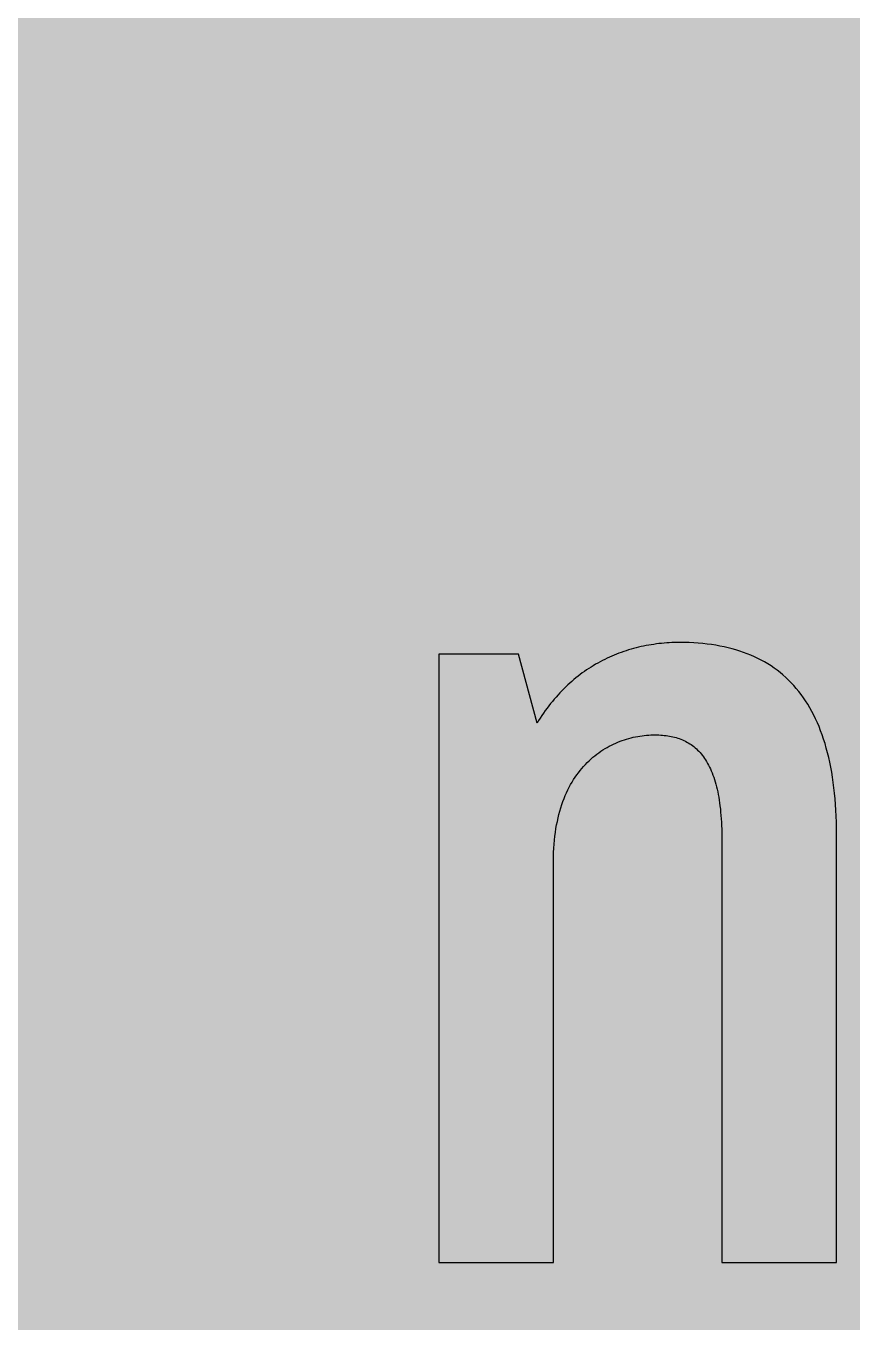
# Model space of a CAD drawing. Header units: millimetres. Extents: x 0 to 212, y 0 to 159.
# Drawn here: x 100.57 to 127.98, y 66.16 to 109.16 of the extents above; entities that cross this region are included whole.
import ezdxf

# ---------------------------------------------------------------- set-up
doc = ezdxf.new("R2010")
doc.units = ezdxf.units.MM

msp = doc.modelspace()

# ---------------------------------------------------------------- hatches: boundary and pattern name
for color, points in [(254, [(14.1633, 0.0536), (13.9878, 0.0533), (13.8125, 0.0559), (13.6373, 0.061), (13.462, 0.0686), (13.2893, 0.0787), (13.114, 0.0914), (12.9413, 0.1041), (12.7686, 0.1219), (12.5959, 0.1397), (12.4231, 0.16), (12.2504, 0.1829), (12.0777, 0.2057), (11.9075, 0.2337), (11.7373, 0.2616), (11.5672, 0.2921), (11.397, 0.3251), (11.2268, 0.3607), (11.0592, 0.3988), (10.8915, 0.4369), (10.7239, 0.4775), (10.5562, 0.5207), (10.3886, 0.5664), (10.2235, 0.6121), (10.0584, 0.6629), (9.8933, 0.7137), (9.7307, 0.7671), (9.5682, 0.8204), (9.4056, 0.8788), (9.2431, 0.9373), (9.083, 0.9982), (8.923, 1.0617), (8.763, 1.1252), (8.6055, 1.1938), (8.4455, 1.2624), (8.2906, 1.331), (8.1331, 1.4046), (7.9781, 1.4783), (7.8232, 1.5545), (7.6708, 1.6332), (7.5184, 1.7145), (7.366, 1.7958), (7.2161, 1.8796), (7.0663, 1.966), (6.919, 2.0523), (6.7716, 2.1438), (6.6243, 2.2352), (6.4795, 2.3266), (6.3348, 2.4232), (6.19, 2.5197), (6.0477, 2.6187), (5.908, 2.7178), (5.7683, 2.8194), (5.6286, 2.9235), (5.4915, 3.0302), (5.3543, 3.1369), (5.2197, 3.2461), (5.0851, 3.3579), (4.953, 3.4722), (4.8209, 3.5865), (4.6914, 3.7033), (4.5644, 3.8202), (4.4348, 3.9395), (4.3104, 4.0615), (4.1859, 4.1859), (4.0615, 4.3104), (3.9395, 4.4348), (3.8202, 4.5618), (3.7033, 4.6914), (3.5865, 4.8209), (3.4722, 4.953), (3.3579, 5.0851), (3.2487, 5.2197), (3.1369, 5.3543), (3.0302, 5.4915), (2.9235, 5.6286), (2.8194, 5.7683), (2.7178, 5.908), (2.6187, 6.0477), (2.5197, 6.19), (2.4232, 6.3348), (2.3266, 6.477), (2.2352, 6.6243), (2.1438, 6.7691), (2.0523, 6.919), (1.966, 7.0663), (1.8796, 7.2161), (1.7958, 7.366), (1.7145, 7.5184), (1.6332, 7.6708), (1.5545, 7.8232), (1.4783, 7.9781), (1.4046, 8.1331), (1.331, 8.2906), (1.2598, 8.4455), (1.1913, 8.603), (1.1252, 8.763), (1.0592, 8.923), (0.9982, 9.083), (0.9373, 9.2431), (0.8763, 9.4056), (0.8204, 9.5682), (0.7645, 9.7307), (0.7112, 9.8933), (0.6604, 10.0584), (0.6121, 10.2235), (0.5639, 10.3911), (0.5207, 10.5562), (0.4775, 10.7239), (0.4343, 10.8915), (0.3962, 11.0592), (0.3607, 11.2268), (0.3251, 11.397), (0.2921, 11.5672), (0.2616, 11.7373), (0.2311, 11.9075), (0.2057, 12.0802), (0.1803, 12.2504), (0.1575, 12.4231), (0.1372, 12.5959), (0.1194, 12.7686), (0.1041, 12.9413), (0.0889, 13.1166), (0.0787, 13.2893), (0.0686, 13.4645), (0.061, 13.6373), (0.0559, 13.8125), (0.0508, 13.9878), (0.0508, 14.163), (0.0522, 144.6925), (0.0508, 144.8664), (0.0559, 145.0416), (0.061, 145.2169), (0.0686, 145.3896), (0.0787, 145.5649), (0.0889, 145.7376), (0.1041, 145.9128), (0.1194, 146.0856), (0.1372, 146.2583), (0.1575, 146.431), (0.1803, 146.6037), (0.2057, 146.7739), (0.2311, 146.9466), (0.2616, 147.1168), (0.2921, 147.287), (0.3251, 147.4572), (0.3607, 147.6248), (0.3962, 147.795), (0.4343, 147.9626), (0.4775, 148.1303), (0.5207, 148.2979), (0.5639, 148.463), (0.6121, 148.6281), (0.6604, 148.7932), (0.7112, 148.9583), (0.7645, 149.1234), (0.8204, 149.286), (0.8763, 149.4485), (0.9373, 149.6111), (0.9982, 149.7711), (1.0592, 149.9311), (1.1252, 150.0911), (1.1913, 150.2486), (1.2598, 150.4061), (1.331, 150.5636), (1.4046, 150.7185), (1.4783, 150.876), (1.5545, 151.0284), (1.6332, 151.1833), (1.7145, 151.3357), (1.7958, 151.4856), (1.8796, 151.638), (1.966, 151.7879), (2.0523, 151.9352), (2.1438, 152.0825), (2.2352, 152.2298), (2.3266, 152.3746), (2.4232, 152.5194), (2.5197, 152.6616), (2.6187, 152.8039), (2.7178, 152.9461), (2.8194, 153.0858), (2.9235, 153.2255), (3.0302, 153.3627), (3.1369, 153.4973), (3.2487, 153.6344), (3.3579, 153.7665), (3.4722, 153.8986), (3.5865, 154.0307), (3.7033, 154.1602), (3.8202, 154.2898), (3.9395, 154.4168), (4.0615, 154.5438), (4.1859, 154.6682), (4.3104, 154.7901), (4.4348, 154.9121), (4.5644, 155.034), (4.6914, 155.1508), (4.8209, 155.2677), (4.953, 155.382), (5.0851, 155.4937), (5.2197, 155.6055), (5.3543, 155.7147), (5.4915, 155.8239), (5.6286, 155.9281), (5.7683, 156.0322), (5.908, 156.1338), (6.0477, 156.2354), (6.19, 156.3345), (6.3348, 156.431), (6.4795, 156.525), (6.6243, 156.6189), (6.7716, 156.7104), (6.919, 156.7993), (7.0663, 156.8882), (7.2161, 156.9745), (7.366, 157.0584), (7.5184, 157.1396), (7.6708, 157.2209), (7.8232, 157.2971), (7.9781, 157.3733), (8.1331, 157.4495), (8.2906, 157.5206), (8.4455, 157.5918), (8.6055, 157.6603), (8.763, 157.7289), (8.923, 157.7924), (9.083, 157.8559), (9.2431, 157.9169), (9.4056, 157.9753), (9.5682, 158.0337), (9.7307, 158.0871), (9.8933, 158.1404), (10.0584, 158.1912), (10.2235, 158.242), (10.3886, 158.2877), (10.5562, 158.3334), (10.7239, 158.3766), (10.8915, 158.4173), (11.0592, 158.4579), (11.2268, 158.4935), (11.397, 158.529), (11.5672, 158.562), (11.7373, 158.5925), (11.9075, 158.6205), (12.0777, 158.6484), (12.2504, 158.6713), (12.4231, 158.6941), (12.5959, 158.7144), (12.7686, 158.7322), (12.9413, 158.75), (13.114, 158.7627), (13.2893, 158.7754), (13.462, 158.7856), (13.6373, 158.7932), (13.8125, 158.7983), (13.9878, 158.8008), (14.163, 158.8033), (197.6078, 158.8036), (197.7822, 158.8008), (197.9574, 158.7983), (198.1327, 158.7932), (198.3054, 158.7856), (198.4807, 158.7754), (198.6534, 158.7627), (198.8287, 158.75), (199.0014, 158.7322), (199.1741, 158.7144), (199.3468, 158.6941), (199.5195, 158.6713), (199.6897, 158.6484), (199.8624, 158.6205), (200.0326, 158.5925), (200.2028, 158.562), (200.373, 158.529), (200.5432, 158.4935), (200.7108, 158.4579), (200.8784, 158.4173), (201.0461, 158.3766), (201.2137, 158.3334), (201.3788, 158.2877), (201.5465, 158.242), (201.7116, 158.1912), (201.8767, 158.1404), (202.0392, 158.0871), (202.2018, 158.0337), (202.3643, 157.9753), (202.5269, 157.9169), (202.6869, 157.8559), (202.8469, 157.7924), (203.007, 157.7289), (203.167, 157.6603), (203.3245, 157.5918), (203.4794, 157.5206), (203.6369, 157.4495), (203.7918, 157.3733), (203.9468, 157.2971), (204.0992, 157.2209), (204.2516, 157.1396), (204.404, 157.0584), (204.5538, 156.9745), (204.7037, 156.8882), (204.8535, 156.7993), (205.0009, 156.7104), (205.1456, 156.6189), (205.293, 156.525), (205.4352, 156.431), (205.58, 156.3345), (205.7222, 156.2354), (205.8619, 156.1338), (206.0016, 156.0322), (206.1413, 155.9281), (206.2785, 155.8239), (206.4156, 155.7147), (206.5503, 155.6055), (206.6849, 155.4937), (206.817, 155.382), (206.949, 155.2677), (207.0786, 155.1508), (207.2081, 155.034), (207.3351, 154.9121), (207.4596, 154.7901), (207.584, 154.6682), (207.7085, 154.5438), (207.8304, 154.4168), (207.9498, 154.2898), (208.0666, 154.1602), (208.1835, 154.0307), (208.2978, 153.8986), (208.4121, 153.7665), (208.5238, 153.6344), (208.6331, 153.4973), (208.7397, 153.3627), (208.8464, 153.2255), (208.9506, 153.0858), (209.0522, 152.9461), (209.1512, 152.8039), (209.2503, 152.6616), (209.3468, 152.5194), (209.4433, 152.3746), (209.5348, 152.2298), (209.6262, 152.0825), (209.7176, 151.9352), (209.804, 151.7879), (209.8904, 151.638), (209.9742, 151.4856), (210.0555, 151.3357), (210.1367, 151.1833), (210.2155, 151.0284), (210.2917, 150.876), (210.3653, 150.7185), (210.439, 150.5636), (210.5076, 150.4061), (210.5762, 150.2486), (210.6447, 150.0911), (210.7082, 149.9311), (210.7717, 149.7711), (210.8327, 149.6111), (210.8911, 149.4485), (210.9495, 149.286), (211.0029, 149.1234), (211.0562, 148.9583), (211.107, 148.7932), (211.1578, 148.6281), (211.2035, 148.463), (211.2493, 148.2979), (211.2924, 148.1303), (211.3331, 147.9626), (211.3712, 147.795), (211.4093, 147.6248), (211.4448, 147.4572), (211.4779, 147.287), (211.5083, 147.1168), (211.5363, 146.9466), (211.5642, 146.7739), (211.5871, 146.6037), (211.6099, 146.431), (211.6303, 146.2583), (211.648, 146.0856), (211.6658, 145.9128), (211.6785, 145.7376), (211.6912, 145.5649), (211.7014, 145.3896), (211.709, 145.2169), (211.7141, 145.0416), (211.7166, 144.8664), (211.7166, 144.6911), (211.7189, 14.1647), (211.7166, 13.9878), (211.7141, 13.8125), (211.709, 13.6373), (211.7014, 13.4645), (211.6912, 13.2893), (211.6785, 13.1166), (211.6658, 12.9413), (211.648, 12.7686), (211.6303, 12.5959), (211.6099, 12.4231), (211.5871, 12.2504), (211.5642, 12.0802), (211.5363, 11.9075), (211.5083, 11.7373), (211.4779, 11.5672), (211.4448, 11.397), (211.4093, 11.2268), (211.3712, 11.0592), (211.3331, 10.8915), (211.2924, 10.7239), (211.2493, 10.5562), (211.2035, 10.3911), (211.1578, 10.2235), (211.107, 10.0584), (211.0562, 9.8933), (211.0029, 9.7307), (210.9495, 9.5682), (210.8911, 9.4056), (210.8327, 9.2431), (210.7717, 9.083), (210.7082, 8.923), (210.6447, 8.763), (210.5762, 8.603), (210.5076, 8.4455), (210.439, 8.2906), (210.3653, 8.1331), (210.2917, 7.9781), (210.2155, 7.8232), (210.1367, 7.6708), (210.0555, 7.5184), (209.9742, 7.366), (209.8904, 7.2161), (209.804, 7.0663), (209.7176, 6.919), (209.6262, 6.7691), (209.5348, 6.6243), (209.4433, 6.477), (209.3468, 6.3348), (209.2503, 6.19), (209.1512, 6.0477), (209.0522, 5.908), (208.9506, 5.7683), (208.8464, 5.6286), (208.7397, 5.4915), (208.6331, 5.3543), (208.5238, 5.2197), (208.4121, 5.0851), (208.2978, 4.953), (208.1835, 4.8209), (208.0666, 4.6914), (207.9498, 4.5618), (207.8304, 4.4348), (207.7085, 4.3104), (207.584, 4.1859), (207.4596, 4.0615), (207.3351, 3.9395), (207.2081, 3.8202), (207.0786, 3.7033), (206.949, 3.5865), (206.817, 3.4722), (206.6849, 3.3579), (206.5503, 3.2461), (206.4156, 3.1369), (206.2785, 3.0302), (206.1413, 2.9235), (206.0016, 2.8194), (205.8619, 2.7178), (205.7222, 2.6187), (205.58, 2.5197), (205.4352, 2.4232), (205.293, 2.3266), (205.1456, 2.2352), (205.0009, 2.1438), (204.8535, 2.0523), (204.7037, 1.966), (204.5538, 1.8796), (204.404, 1.7958), (204.2516, 1.7145), (204.0992, 1.6332), (203.9468, 1.5545), (203.7918, 1.4783), (203.6369, 1.4046), (203.4794, 1.331), (203.3245, 1.2624), (203.167, 1.1938), (203.007, 1.1252), (202.8469, 1.0617), (202.6869, 0.9982), (202.5269, 0.9373), (202.3643, 0.8788), (202.2018, 0.8204), (202.0392, 0.7671), (201.8767, 0.7137), (201.7116, 0.6629), (201.5465, 0.6121), (201.3788, 0.5664), (201.2137, 0.5207), (201.0461, 0.4775), (200.8784, 0.4369), (200.7108, 0.3988), (200.5432, 0.3607), (200.373, 0.3251), (200.2028, 0.2921), (200.0326, 0.2616), (199.8624, 0.2337), (199.6897, 0.2057), (199.5195, 0.1829), (199.3468, 0.16), (199.1741, 0.1397), (199.0014, 0.1219), (198.8287, 0.1041), (198.6534, 0.0914), (198.4807, 0.0787), (198.3054, 0.0686), (198.1327, 0.061), (197.9574, 0.0559), (197.7822, 0.0533), (197.6069, 0.0533)]), (59, [(127.4618, 68.1397), (127.4618, 82.3415), (127.4597, 82.5449), (127.4547, 82.7481), (127.4496, 82.9462), (127.4394, 83.1418), (127.4267, 83.3323), (127.4115, 83.5203), (127.3962, 83.7032), (127.3759, 83.8835), (127.3531, 84.0613), (127.3277, 84.234), (127.2997, 84.4042), (127.2692, 84.5693), (127.2362, 84.7319), (127.2007, 84.8919), (127.1626, 85.0494), (127.1219, 85.2018), (127.0787, 85.3491), (127.033, 85.4964), (126.9848, 85.6386), (126.934, 85.7758), (126.8806, 85.913), (126.8247, 86.0425), (126.7663, 86.172), (126.7054, 86.2965), (126.6419, 86.4184), (126.5758, 86.5378), (126.5072, 86.6546), (126.4361, 86.7664), (126.3625, 86.8731), (126.2863, 86.9798), (126.2075, 87.0814), (126.1262, 87.1804), (126.0424, 87.2769), (125.9586, 87.3684), (125.8697, 87.4573), (125.7783, 87.5436), (125.6843, 87.6275), (125.5878, 87.7062), (125.4912, 87.7824), (125.3896, 87.8561), (125.288, 87.9272), (125.1814, 87.9932), (125.0721, 88.0593), (124.9629, 88.1202), (124.8512, 88.1761), (124.7343, 88.232), (124.6175, 88.2828), (124.4981, 88.331), (124.3762, 88.3768), (124.2517, 88.4199), (124.1247, 88.458), (123.9952, 88.4961), (123.8631, 88.5292), (123.7285, 88.5596), (123.5913, 88.5876), (123.4542, 88.613), (123.3119, 88.6333), (123.1697, 88.6536), (123.0249, 88.6689), (122.875, 88.6816), (122.7252, 88.6917), (122.5728, 88.6993), (122.4178, 88.7019), (122.2604, 88.7044), (122.174, 88.7044), (122.0876, 88.7019), (121.9987, 88.6993), (121.9124, 88.6943), (121.826, 88.6892), (121.7397, 88.6816), (121.6533, 88.6739), (121.5695, 88.6663), (121.4831, 88.6562), (121.3993, 88.6435), (121.3129, 88.6308), (121.2291, 88.6155), (121.1453, 88.6003), (121.0615, 88.585), (120.9777, 88.5673), (120.8938, 88.5469), (120.81, 88.5266), (120.7287, 88.5063), (120.6449, 88.4834), (120.5636, 88.458), (120.4824, 88.4326), (120.4011, 88.4047), (120.3198, 88.3768), (120.2411, 88.3488), (120.1623, 88.3183), (120.081, 88.2853), (120.0023, 88.2523), (119.9261, 88.2167), (119.8474, 88.1812), (119.7712, 88.1431), (119.6924, 88.105), (119.6162, 88.0643), (119.5426, 88.0212), (119.4664, 87.9805), (119.3927, 87.9348), (119.3165, 87.8891), (119.2454, 87.8434), (119.1717, 87.7926), (119.0981, 87.7443), (119.0269, 87.6935), (118.9558, 87.6402), (118.8872, 87.5868), (118.8161, 87.5309), (118.7475, 87.4725), (118.679, 87.4141), (118.6129, 87.3557), (118.5443, 87.2947), (118.4783, 87.2312), (118.4123, 87.1677), (118.3488, 87.1017), (118.2853, 87.0331), (118.2218, 86.9645), (118.1583, 86.8959), (118.0973, 86.8248), (118.0363, 86.7512), (117.9754, 86.6775), (117.917, 86.6013), (117.8585, 86.5226), (117.8001, 86.4438), (117.7442, 86.3651), (117.6884, 86.2813), (117.6325, 86.1974), (117.5791, 86.1136), (117.5258, 86.0273), (116.9074, 88.3183), (114.2683, 88.3183), (114.2683, 68.1397), (118.0716, 68.1397), (118.0716, 81.4486), (118.0719, 81.5924), (118.0744, 81.7372), (118.0821, 81.8769), (118.0922, 82.0115), (118.1024, 82.1461), (118.1176, 82.2782), (118.1354, 82.4052), (118.1532, 82.5297), (118.1735, 82.6516), (118.1989, 82.771), (118.2243, 82.8878), (118.2522, 83.0021), (118.2827, 83.1139), (118.3132, 83.2206), (118.3488, 83.3272), (118.3843, 83.4288), (118.4224, 83.5279), (118.4631, 83.627), (118.5037, 83.7209), (118.5494, 83.8124), (118.5926, 83.9038), (118.6409, 83.9902), (118.6891, 84.074), (118.7399, 84.1553), (118.7907, 84.234), (118.8441, 84.3128), (118.8974, 84.3864), (118.9533, 84.4575), (119.0117, 84.5287), (119.0701, 84.5947), (119.1285, 84.6607), (119.1895, 84.7217), (119.253, 84.7827), (119.3165, 84.8411), (119.38, 84.897), (119.4435, 84.9503), (119.5095, 85.0011), (119.5756, 85.0494), (119.6442, 85.0976), (119.7127, 85.1433), (119.7813, 85.184), (119.8499, 85.2246), (119.921, 85.2653), (119.9921, 85.3008), (120.0633, 85.3338), (120.1344, 85.3669), (120.208, 85.3973), (120.2792, 85.4278), (120.3528, 85.4532), (120.4265, 85.4786), (120.4976, 85.5015), (120.5713, 85.5218), (120.6449, 85.5421), (120.7186, 85.5599), (120.7922, 85.5751), (120.8659, 85.5878), (120.9396, 85.6005), (121.0132, 85.6107), (121.0843, 85.6209), (121.158, 85.6259), (121.2317, 85.6336), (121.3028, 85.6361), (121.3739, 85.6386), (121.445, 85.6386), (121.506, 85.6386), (121.5669, 85.6361), (121.6279, 85.6336), (121.6889, 85.631), (121.7473, 85.6234), (121.8057, 85.6183), (121.8616, 85.6107), (121.92, 85.6005), (121.9759, 85.5904), (122.0318, 85.5777), (122.0851, 85.565), (122.141, 85.5497), (122.1918, 85.5345), (122.2451, 85.5167), (122.2959, 85.4964), (122.3493, 85.4761), (122.3975, 85.4532), (122.4483, 85.4304), (122.4966, 85.4024), (122.5423, 85.377), (122.5906, 85.3465), (122.6363, 85.3161), (122.682, 85.2856), (122.7252, 85.25), (122.7684, 85.2145), (122.8115, 85.1764), (122.8522, 85.1383), (122.8928, 85.0951), (122.9335, 85.0519), (122.9716, 85.0087), (123.0097, 84.9605), (123.0478, 84.9122), (123.0833, 84.8614), (123.1189, 84.8081), (123.1519, 84.7522), (123.1849, 84.6938), (123.2154, 84.6353), (123.2484, 84.5744), (123.2764, 84.5109), (123.3068, 84.4448), (123.3348, 84.3763), (123.3602, 84.3077), (123.3856, 84.234), (123.411, 84.1604), (123.4338, 84.0842), (123.4567, 84.0029), (123.477, 83.9216), (123.4973, 83.8378), (123.5177, 83.7514), (123.5354, 83.6625), (123.5507, 83.5711), (123.5659, 83.4771), (123.5812, 83.3806), (123.5939, 83.2815), (123.6066, 83.1799), (123.6167, 83.0758), (123.6269, 82.9691), (123.6345, 82.8599), (123.6421, 82.7481), (123.6472, 82.6338), (123.6523, 82.5144), (123.6548, 82.3951), (123.6574, 82.2731), (123.6574, 82.1461), (123.6595, 68.1397)])]:
    msp.add_hatch(color=color).paths.add_polyline_path(points)
h = msp.add_hatch(color=59)
h.paths.add_polyline_path([(108.0975, 71.4371), (108.077, 71.4299), (108.0567, 71.4248), (108.0364, 71.4197), (108.016, 71.4146), (107.9983, 71.4096), (107.9779, 71.4045), (107.9602, 71.3994), (107.9398, 71.3969), (107.9221, 71.3918), (107.9017, 71.3867), (107.884, 71.3816), (107.8636, 71.3791), (107.8459, 71.374), (107.8281, 71.3715), (107.8078, 71.3664), (107.79, 71.3638), (107.7722, 71.3588), (107.7544, 71.3562), (107.7366, 71.3511), (107.7189, 71.3486), (107.7011, 71.3461), (107.6833, 71.341), (107.6655, 71.3384), (107.6477, 71.3359), (107.63, 71.3334), (107.6122, 71.3308), (107.5944, 71.3283), (107.5766, 71.3257), (107.5614, 71.3232), (107.5436, 71.3207), (107.5258, 71.3181), (107.5106, 71.3156), (107.4928, 71.313), (107.4776, 71.3105), (107.4598, 71.308), (107.442, 71.3054), (107.4268, 71.3054), (107.4115, 71.3029), (107.3937, 71.3003), (107.3785, 71.2978), (107.3607, 71.2978), (107.3455, 71.2953), (107.3302, 71.2953), (107.315, 71.2927), (107.2972, 71.2927), (107.282, 71.2902), (107.2667, 71.2902), (107.2515, 71.2876), (107.2363, 71.2876), (107.221, 71.2876), (107.2058, 71.2851), (107.188, 71.2851), (107.1728, 71.2851), (107.1575, 71.2826), (107.1448, 71.2826), (107.1296, 71.2826), (107.1143, 71.2826), (107.0991, 71.2826), (107.0839, 71.28), (107.0686, 71.28), (107.0534, 71.28), (107.0407, 71.28), (107.0254, 71.28), (107.0102, 71.28), (106.9797, 71.28), (106.9492, 71.28), (106.9188, 71.2826), (106.8908, 71.2851), (106.8629, 71.2851), (106.8349, 71.2902), (106.807, 71.2927), (106.7791, 71.2953), (106.7537, 71.3003), (106.7257, 71.3054), (106.7003, 71.3105), (106.6749, 71.3181), (106.6521, 71.3232), (106.6267, 71.3308), (106.6038, 71.3384), (106.5809, 71.3486), (106.5581, 71.3588), (106.5352, 71.3689), (106.5149, 71.3791), (106.492, 71.3892), (106.4717, 71.4019), (106.4514, 71.4146), (106.4336, 71.4299), (106.4133, 71.4451), (106.3955, 71.4604), (106.3777, 71.4756), (106.36, 71.4934), (106.3422, 71.5112), (106.3244, 71.5289), (106.3092, 71.5493), (106.2939, 71.5696), (106.2787, 71.5924), (106.2634, 71.6128), (106.2482, 71.6356), (106.2355, 71.661), (106.2228, 71.6864), (106.2076, 71.7118), (106.1974, 71.7398), (106.1847, 71.7677), (106.172, 71.7956), (106.1618, 71.8261), (106.1517, 71.8566), (106.1415, 71.8896), (106.1314, 71.9226), (106.1237, 71.9582), (106.1136, 71.9938), (106.106, 72.0293), (106.0983, 72.0674), (106.0907, 72.1055), (106.0856, 72.1462), (106.078, 72.1868), (106.0729, 72.23), (106.0679, 72.2732), (106.0628, 72.3163), (106.0577, 72.3621), (106.0552, 72.4103), (106.0526, 72.4586), (106.0475, 72.5068), (106.045, 72.5602), (106.045, 72.611), (106.0425, 72.6643), (106.0399, 72.7202), (106.0399, 72.7761), (106.0399, 72.832), (106.0415, 95.3036), (102.2382, 95.3036), (102.2382, 72.5244), (102.2375, 72.3697), (102.2426, 72.2198), (102.2477, 72.0725), (102.2553, 71.9277), (102.268, 71.7855), (102.2807, 71.6483), (102.296, 71.5112), (102.3137, 71.3791), (102.3341, 71.2495), (102.3569, 71.1225), (102.3823, 70.9981), (102.4077, 70.8762), (102.4357, 70.7568), (102.4687, 70.6399), (102.5017, 70.5256), (102.5347, 70.4164), (102.5728, 70.3072), (102.6109, 70.2031), (102.6516, 70.0989), (102.6947, 69.9999), (102.7405, 69.9008), (102.7862, 69.8068), (102.8344, 69.7154), (102.8852, 69.6239), (102.9386, 69.5376), (102.9919, 69.4538), (103.0453, 69.3699), (103.1037, 69.2912), (103.1621, 69.2125), (103.2231, 69.1388), (103.284, 69.0677), (103.3475, 68.9966), (103.4136, 68.928), (103.4796, 68.8645), (103.5456, 68.801), (103.6168, 68.74), (103.6853, 68.6841), (103.759, 68.6283), (103.8327, 68.5749), (103.9063, 68.5241), (103.9825, 68.4733), (104.0587, 68.4276), (104.1375, 68.3844), (104.2162, 68.3412), (104.2975, 68.3031), (104.3788, 68.265), (104.4626, 68.2295), (104.5464, 68.1965), (104.6302, 68.1634), (104.7166, 68.1355), (104.8029, 68.1076), (104.8893, 68.0847), (104.9782, 68.0618), (105.0671, 68.0415), (105.1585, 68.0212), (105.25, 68.006), (105.3414, 67.9907), (105.4329, 67.978), (105.5268, 67.9679), (105.6208, 67.9602), (105.7148, 67.9526), (105.8088, 67.9475), (105.9053, 67.945), (106.0018, 67.945), (106.045, 67.945), (106.0882, 67.945), (106.1314, 67.945), (106.1771, 67.9475), (106.2203, 67.9475), (106.2634, 67.9501), (106.3066, 67.9501), (106.3498, 67.9526), (106.3955, 67.9552), (106.4387, 67.9577), (106.4819, 67.9602), (106.5251, 67.9653), (106.5682, 67.9679), (106.614, 67.9704), (106.6571, 67.9755), (106.7003, 67.978), (106.7435, 67.9831), (106.7892, 67.9882), (106.8324, 67.9933), (106.8756, 67.9983), (106.9188, 68.0034), (106.9645, 68.011), (107.0077, 68.0161), (107.0508, 68.0212), (107.0966, 68.0288), (107.1397, 68.0339), (107.1829, 68.0415), (107.2286, 68.0491), (107.2718, 68.0568), (107.315, 68.0644), (107.3607, 68.072), (107.4039, 68.0796), (107.4471, 68.0872), (107.4928, 68.0974), (107.536, 68.105), (107.5817, 68.1152), (107.6249, 68.1228), (107.6681, 68.133), (107.7138, 68.1431), (107.757, 68.1533), (107.8027, 68.1634), (107.8459, 68.1736), (107.8916, 68.1838), (107.9348, 68.1939), (107.9805, 68.2041), (108.0237, 68.2168), (108.0694, 68.2269), (108.1151, 68.2396), (108.1583, 68.2498), (108.204, 68.2625), (108.2472, 68.2752), (108.2929, 68.2879), (108.3386, 68.2981), (108.3818, 68.3108), (108.4275, 68.3235), (108.4732, 68.3387), (108.519, 68.3514), (108.5621, 68.3641), (108.6079, 68.3768), (108.6536, 68.392), (108.6993, 68.4047), (108.745, 68.42), (108.7882, 68.4327), (108.8339, 68.4479)])
edge = h.paths.add_edge_path(flags=16)
edge.add_line((107.4388, 94.7991), (107.4369, 94.7369))
edge.add_line((107.4369, 94.7369), (107.4395, 94.676))
edge.add_line((107.4395, 94.676), (107.442, 94.6175))
edge.add_line((107.442, 94.6175), (107.4471, 94.5591))
edge.add_line((107.4471, 94.5591), (107.4522, 94.5007))
edge.add_line((107.4522, 94.5007), (107.4598, 94.4448))
edge.add_line((107.4598, 94.4448), (107.4674, 94.3889))
edge.add_line((107.4674, 94.3889), (107.475, 94.3356))
edge.add_line((107.475, 94.3356), (107.4852, 94.2823))
edge.add_line((107.4852, 94.2823), (107.4953, 94.2289))
edge.add_line((107.4953, 94.2289), (107.5055, 94.1781))
edge.add_line((107.5055, 94.1781), (107.5182, 94.1273))
edge.add_line((107.5182, 94.1273), (107.5309, 94.0791))
edge.add_line((107.5309, 94.0791), (107.5461, 94.0308))
edge.add_line((107.5461, 94.0308), (107.5614, 93.9825))
edge.add_line((107.5614, 93.9825), (107.5766, 93.9343))
edge.add_line((107.5766, 93.9343), (107.5919, 93.8886))
edge.add_line((107.5919, 93.8886), (107.6096, 93.8454))
edge.add_line((107.6096, 93.8454), (107.6274, 93.8022))
edge.add_line((107.6274, 93.8022), (107.6452, 93.759))
edge.add_line((107.6452, 93.759), (107.6655, 93.7158))
edge.add_line((107.6655, 93.7158), (107.6858, 93.6752))
edge.add_line((107.6858, 93.6752), (107.7062, 93.6346))
edge.add_line((107.7062, 93.6346), (107.7265, 93.5965))
edge.add_line((107.7265, 93.5965), (107.7468, 93.5584))
edge.add_line((107.7468, 93.5584), (107.7697, 93.5203))
edge.add_line((107.7697, 93.5203), (107.79, 93.4822))
edge.add_line((107.79, 93.4822), (107.8128, 93.4466))
edge.add_line((107.8128, 93.4466), (107.8357, 93.4136))
edge.add_line((107.8357, 93.4136), (107.8611, 93.378))
edge.add_line((107.8611, 93.378), (107.884, 93.345))
edge.add_line((107.884, 93.345), (107.9068, 93.312))
edge.add_line((107.9068, 93.312), (107.9322, 93.2815))
edge.add_line((107.9322, 93.2815), (107.9576, 93.251))
edge.add_line((107.9576, 93.251), (107.9805, 93.2205))
edge.add_line((107.9805, 93.2205), (108.0059, 93.1926))
edge.add_line((108.0059, 93.1926), (108.0313, 93.1647))
edge.add_line((108.0313, 93.1647), (108.0567, 93.1367))
edge.add_line((108.0567, 93.1367), (108.0821, 93.1113))
edge.add_line((108.0821, 93.1113), (108.1049, 93.0859))
edge.add_line((108.1049, 93.0859), (108.1303, 93.0605))
edge.add_line((108.1303, 93.0605), (108.1557, 93.0377))
edge.add_line((108.1557, 93.0377), (108.1811, 93.0123))
edge.add_line((108.1811, 93.0123), (108.2065, 92.9919))
edge.add_line((108.2065, 92.9919), (108.2319, 92.9691))
edge.add_line((108.2319, 92.9691), (108.2548, 92.9488))
edge.add_line((108.2548, 92.9488), (108.2802, 92.9284))
edge.add_line((108.2802, 92.9284), (108.3056, 92.9081))
edge.add_line((108.3056, 92.9081), (108.3285, 92.8903))
edge.add_line((108.3285, 92.8903), (108.3539, 92.8726))
edge.add_line((108.3539, 92.8726), (108.3767, 92.8573))
edge.add_line((108.3767, 92.8573), (108.3996, 92.8395))
edge.add_line((108.3996, 92.8395), (108.4224, 92.8243))
edge.add_line((108.4224, 92.8243), (108.4453, 92.8091))
edge.add_line((108.4453, 92.8091), (108.4656, 92.7964))
edge.add_line((108.4656, 92.7964), (108.4885, 92.7811))
edge.add_line((108.4885, 92.7811), (108.5088, 92.771))
edge.add_line((108.5088, 92.771), (108.5291, 92.7583))
edge.add_line((108.5291, 92.7583), (108.5494, 92.7456))
edge.add_line((108.5494, 92.7456), (108.5698, 92.7354))
edge.add_line((108.5698, 92.7354), (108.5875, 92.7278))
edge.add_line((108.5875, 92.7278), (108.6053, 92.7176))
edge.add_line((108.6053, 92.7176), (108.6231, 92.71))
edge.add_line((108.6231, 92.71), (108.6409, 92.7024))
edge.add_line((108.6409, 92.7024), (107.5161, 88.9385))
edge.add_line((107.5161, 88.9385), (109.7276, 88.9385))
edge.add_line((109.7276, 88.9385), (111.7466, 92.7029))
edge.add_line((111.7466, 92.7029), (111.7676, 92.7481))
edge.add_line((111.7676, 92.7481), (111.7905, 92.7964))
edge.add_line((111.7905, 92.7964), (111.8133, 92.8421))
edge.add_line((111.8133, 92.8421), (111.8362, 92.8853))
edge.add_line((111.8362, 92.8853), (111.8565, 92.931))
edge.add_line((111.8565, 92.931), (111.8768, 92.9742))
edge.add_line((111.8768, 92.9742), (111.8997, 93.0199))
edge.add_line((111.8997, 93.0199), (111.9175, 93.0631))
edge.add_line((111.9175, 93.0631), (111.9378, 93.1062))
edge.add_line((111.9378, 93.1062), (111.9556, 93.1469))
edge.add_line((111.9556, 93.1469), (111.9759, 93.1875))
edge.add_line((111.9759, 93.1875), (111.9937, 93.2307))
edge.add_line((111.9937, 93.2307), (112.0115, 93.2713))
edge.add_line((112.0115, 93.2713), (112.0292, 93.3094))
edge.add_line((112.0292, 93.3094), (112.0445, 93.3501))
edge.add_line((112.0445, 93.3501), (112.0597, 93.3882))
edge.add_line((112.0597, 93.3882), (112.0775, 93.4288))
edge.add_line((112.0775, 93.4288), (112.0927, 93.4669))
edge.add_line((112.0927, 93.4669), (112.108, 93.505))
edge.add_line((112.108, 93.505), (112.1207, 93.5406))
edge.add_line((112.1207, 93.5406), (112.1359, 93.5787))
edge.add_line((112.1359, 93.5787), (112.1486, 93.6142))
edge.add_line((112.1486, 93.6142), (112.1613, 93.6498))
edge.add_line((112.1613, 93.6498), (112.174, 93.6854))
edge.add_line((112.174, 93.6854), (112.1867, 93.7209))
edge.add_line((112.1867, 93.7209), (112.1994, 93.7539))
edge.add_line((112.1994, 93.7539), (112.2121, 93.7895))
edge.add_line((112.2121, 93.7895), (112.2223, 93.8225))
edge.add_line((112.2223, 93.8225), (112.2324, 93.8555))
edge.add_line((112.2324, 93.8555), (112.2451, 93.8886))
edge.add_line((112.2451, 93.8886), (112.2528, 93.9216))
edge.add_line((112.2528, 93.9216), (112.2629, 93.9546))
edge.add_line((112.2629, 93.9546), (112.2731, 93.9851))
edge.add_line((112.2731, 93.9851), (112.2832, 94.0156))
edge.add_line((112.2832, 94.0156), (112.2909, 94.046))
edge.add_line((112.2909, 94.046), (112.2985, 94.0765))
edge.add_line((112.2985, 94.0765), (112.3061, 94.107))
edge.add_line((112.3061, 94.107), (112.3137, 94.1375))
edge.add_line((112.3137, 94.1375), (112.3213, 94.168))
edge.add_line((112.3213, 94.168), (112.329, 94.1959))
edge.add_line((112.329, 94.1959), (112.334, 94.2238))
edge.add_line((112.334, 94.2238), (112.3417, 94.2518))
edge.add_line((112.3417, 94.2518), (112.3467, 94.2797))
edge.add_line((112.3467, 94.2797), (112.3518, 94.3077))
edge.add_line((112.3518, 94.3077), (112.3569, 94.3356))
edge.add_line((112.3569, 94.3356), (112.362, 94.3635))
edge.add_line((112.362, 94.3635), (112.3671, 94.3889))
edge.add_line((112.3671, 94.3889), (112.3721, 94.4169))
edge.add_line((112.3721, 94.4169), (112.3772, 94.4423))
edge.add_line((112.3772, 94.4423), (112.3798, 94.4677))
edge.add_line((112.3798, 94.4677), (112.3823, 94.4931))
edge.add_line((112.3823, 94.4931), (112.3874, 94.5185))
edge.add_line((112.3874, 94.5185), (112.3899, 94.5439))
edge.add_line((112.3899, 94.5439), (112.3925, 94.5667))
edge.add_line((112.3925, 94.5667), (112.395, 94.5921))
edge.add_line((112.395, 94.5921), (112.3975, 94.615))
edge.add_line((112.3975, 94.615), (112.3975, 94.6404))
edge.add_line((112.3975, 94.6404), (112.4001, 94.6633))
edge.add_line((112.4001, 94.6633), (112.4001, 94.6861))
edge.add_line((112.4001, 94.6861), (112.4026, 94.709))
edge.add_line((112.4026, 94.709), (112.4026, 94.7318))
edge.add_line((112.4026, 94.7318), (112.4026, 94.7547))
edge.add_line((112.4026, 94.7547), (112.4026, 94.775))
edge.add_line((112.4026, 94.775), (112.4052, 94.7979))
edge.add_line((112.4052, 94.7979), (112.4026, 94.8639))
edge.add_line((112.4026, 94.8639), (112.4001, 94.9274))
edge.add_line((112.4001, 94.9274), (112.3975, 94.9909))
edge.add_line((112.3975, 94.9909), (112.3925, 95.0544))
edge.add_line((112.3925, 95.0544), (112.3848, 95.1179))
edge.add_line((112.3848, 95.1179), (112.3772, 95.1814))
edge.add_line((112.3772, 95.1814), (112.3671, 95.2424))
edge.add_line((112.3671, 95.2424), (112.3544, 95.3033))
edge.add_line((112.3544, 95.3033), (112.3417, 95.3643))
edge.add_line((112.3417, 95.3643), (112.3264, 95.4253))
edge.add_line((112.3264, 95.4253), (112.3112, 95.4837))
edge.add_line((112.3112, 95.4837), (112.2934, 95.5421))
edge.add_line((112.2934, 95.5421), (112.2756, 95.6005))
edge.add_line((112.2756, 95.6005), (112.2553, 95.6564))
edge.add_line((112.2553, 95.6564), (112.235, 95.7123))
edge.add_line((112.235, 95.7123), (112.2121, 95.7682))
edge.add_line((112.2121, 95.7682), (112.1893, 95.824))
edge.add_line((112.1893, 95.824), (112.1639, 95.8774))
edge.add_line((112.1639, 95.8774), (112.1359, 95.9307))
edge.add_line((112.1359, 95.9307), (112.1105, 95.9841))
edge.add_line((112.1105, 95.9841), (112.08, 96.0349))
edge.add_line((112.08, 96.0349), (112.0496, 96.0857))
edge.add_line((112.0496, 96.0857), (112.0191, 96.1365))
edge.add_line((112.0191, 96.1365), (111.9861, 96.1847))
edge.add_line((111.9861, 96.1847), (111.953, 96.233))
edge.add_line((111.953, 96.233), (111.9175, 96.2812))
edge.add_line((111.9175, 96.2812), (111.8819, 96.327))
edge.add_line((111.8819, 96.327), (111.8464, 96.3727))
edge.add_line((111.8464, 96.3727), (111.8083, 96.4159))
edge.add_line((111.8083, 96.4159), (111.7676, 96.459))
edge.add_line((111.7676, 96.459), (111.727, 96.5022))
edge.add_line((111.727, 96.5022), (111.6863, 96.5429))
edge.add_line((111.6863, 96.5429), (111.6432, 96.5835))
edge.add_line((111.6432, 96.5835), (111.6, 96.6241))
edge.add_line((111.6, 96.6241), (111.5568, 96.6622))
edge.add_line((111.5568, 96.6622), (111.5111, 96.7003))
edge.add_line((111.5111, 96.7003), (111.4654, 96.7359))
edge.add_line((111.4654, 96.7359), (111.4171, 96.7715))
edge.add_line((111.4171, 96.7715), (111.3688, 96.8045))
edge.add_line((111.3688, 96.8045), (111.3206, 96.8375))
edge.add_line((111.3206, 96.8375), (111.2698, 96.868))
edge.add_line((111.2698, 96.868), (111.219, 96.8985))
edge.add_line((111.219, 96.8985), (111.1682, 96.9289))
edge.add_line((111.1682, 96.9289), (111.1148, 96.9569))
edge.add_line((111.1148, 96.9569), (111.0615, 96.9848))
edge.add_line((111.0615, 96.9848), (111.0082, 97.0102))
edge.add_line((111.0082, 97.0102), (110.9548, 97.0331))
edge.add_line((110.9548, 97.0331), (110.8989, 97.0559))
edge.add_line((110.8989, 97.0559), (110.8431, 97.0788))
edge.add_line((110.8431, 97.0788), (110.7846, 97.0991))
edge.add_line((110.7846, 97.0991), (110.7262, 97.1194))
edge.add_line((110.7262, 97.1194), (110.6678, 97.1372))
edge.add_line((110.6678, 97.1372), (110.6094, 97.1525))
edge.add_line((110.6094, 97.1525), (110.551, 97.1677))
edge.add_line((110.551, 97.1677), (110.49, 97.1829))
edge.add_line((110.49, 97.1829), (110.429, 97.1956))
edge.add_line((110.429, 97.1956), (110.3681, 97.2058))
edge.add_line((110.3681, 97.2058), (110.3046, 97.216))
edge.add_line((110.3046, 97.216), (110.2411, 97.2236))
edge.add_line((110.2411, 97.2236), (110.1801, 97.2312))
edge.add_line((110.1801, 97.2312), (110.1141, 97.2363))
edge.add_line((110.1141, 97.2363), (110.0506, 97.2388))
edge.add_line((110.0506, 97.2388), (109.9871, 97.2414))
edge.add_line((109.9871, 97.2414), (109.921, 97.2414))
edge.add_line((109.921, 97.2414), (109.855, 97.2414))
edge.add_line((109.855, 97.2414), (109.7915, 97.2388))
edge.add_line((109.7915, 97.2388), (109.7255, 97.2363))
edge.add_line((109.7255, 97.2363), (109.662, 97.2312))
edge.add_line((109.662, 97.2312), (109.5985, 97.2236))
edge.add_line((109.5985, 97.2236), (109.5375, 97.216))
edge.add_line((109.5375, 97.216), (109.474, 97.2058))
edge.add_line((109.474, 97.2058), (109.413, 97.1956))
edge.add_line((109.413, 97.1956), (109.3521, 97.1829))
edge.add_line((109.3521, 97.1829), (109.2911, 97.1677))
edge.add_line((109.2911, 97.1677), (109.2327, 97.1525))
edge.add_line((109.2327, 97.1525), (109.1717, 97.1372))
edge.add_line((109.1717, 97.1372), (109.1133, 97.1194))
edge.add_line((109.1133, 97.1194), (109.0574, 97.0991))
edge.add_line((109.0574, 97.0991), (108.999, 97.0788))
edge.add_line((108.999, 97.0788), (108.9431, 97.0559))
edge.add_line((108.9431, 97.0559), (108.8873, 97.0331))
edge.add_line((108.8873, 97.0331), (108.8339, 97.0102))
edge.add_line((108.8339, 97.0102), (108.778, 96.9848))
edge.add_line((108.778, 96.9848), (108.7247, 96.9569))
edge.add_line((108.7247, 96.9569), (108.6739, 96.9289))
edge.add_line((108.6739, 96.9289), (108.6206, 96.8985))
edge.add_line((108.6206, 96.8985), (108.5698, 96.868))
edge.add_line((108.5698, 96.868), (108.5215, 96.8375))
edge.add_line((108.5215, 96.8375), (108.4732, 96.8045))
edge.add_line((108.4732, 96.8045), (108.425, 96.7715))
edge.add_line((108.425, 96.7715), (108.3767, 96.7359))
edge.add_line((108.3767, 96.7359), (108.331, 96.7003))
edge.add_line((108.331, 96.7003), (108.2853, 96.6622))
edge.add_line((108.2853, 96.6622), (108.2396, 96.6241))
edge.add_line((108.2396, 96.6241), (108.1964, 96.5835))
edge.add_line((108.1964, 96.5835), (108.1557, 96.5429))
edge.add_line((108.1557, 96.5429), (108.1151, 96.5022))
edge.add_line((108.1151, 96.5022), (108.0745, 96.459))
edge.add_line((108.0745, 96.459), (108.0338, 96.4159))
edge.add_line((108.0338, 96.4159), (107.9957, 96.3727))
edge.add_line((107.9957, 96.3727), (107.9602, 96.327))
edge.add_line((107.9602, 96.327), (107.9221, 96.2812))
edge.add_line((107.9221, 96.2812), (107.889, 96.233))
edge.add_line((107.889, 96.233), (107.856, 96.1847))
edge.add_line((107.856, 96.1847), (107.823, 96.1365))
edge.add_line((107.823, 96.1365), (107.79, 96.0857))
edge.add_line((107.79, 96.0857), (107.762, 96.0349))
edge.add_line((107.762, 96.0349), (107.7316, 95.9841))
edge.add_line((107.7316, 95.9841), (107.7036, 95.9307))
edge.add_line((107.7036, 95.9307), (107.6782, 95.8774))
edge.add_line((107.6782, 95.8774), (107.6528, 95.824))
edge.add_line((107.6528, 95.824), (107.63, 95.7682))
edge.add_line((107.63, 95.7682), (107.6071, 95.7123))
edge.add_line((107.6071, 95.7123), (107.5842, 95.6564))
edge.add_line((107.5842, 95.6564), (107.5665, 95.6005))
edge.add_line((107.5665, 95.6005), (107.5461, 95.5421))
edge.add_line((107.5461, 95.5421), (107.5309, 95.4837))
edge.add_line((107.5309, 95.4837), (107.5131, 95.4253))
edge.add_line((107.5131, 95.4253), (107.5004, 95.3643))
edge.add_line((107.5004, 95.3643), (107.4877, 95.3033))
edge.add_line((107.4877, 95.3033), (107.475, 95.2424))
edge.add_line((107.475, 95.2424), (107.4649, 95.1814))
edge.add_line((107.4649, 95.1814), (107.4572, 95.1179))
edge.add_line((107.4572, 95.1179), (107.4496, 95.0544))
edge.add_line((107.4496, 95.0544), (107.4445, 94.9909))
edge.add_line((107.4445, 94.9909), (107.4395, 94.9274))
edge.add_line((107.4395, 94.9274), (107.4395, 94.8639))
edge.add_line((107.4395, 94.8639), (107.4369, 94.7979))

# ---------------------------------------------------------------- linework, layer by layer
at = {"color": 59}
msp.add_lwpolyline([(127.4618, 68.1397), (127.4618, 82.3415), (127.4597, 82.5449), (127.4547, 82.7481), (127.4496, 82.9462), (127.4394, 83.1418), (127.4267, 83.3323), (127.4115, 83.5203), (127.3962, 83.7032), (127.3759, 83.8835), (127.3531, 84.0613), (127.3277, 84.234), (127.2997, 84.4042), (127.2692, 84.5693), (127.2362, 84.7319), (127.2007, 84.8919), (127.1626, 85.0494), (127.1219, 85.2018), (127.0787, 85.3491), (127.033, 85.4964), (126.9848, 85.6386), (126.934, 85.7758), (126.8806, 85.913), (126.8247, 86.0425), (126.7663, 86.172), (126.7054, 86.2965), (126.6419, 86.4184), (126.5758, 86.5378), (126.5072, 86.6546), (126.4361, 86.7664), (126.3625, 86.8731), (126.2863, 86.9798), (126.2075, 87.0814), (126.1262, 87.1804), (126.0424, 87.2769), (125.9586, 87.3684), (125.8697, 87.4573), (125.7783, 87.5436), (125.6843, 87.6275), (125.5878, 87.7062), (125.4912, 87.7824), (125.3896, 87.8561), (125.288, 87.9272), (125.1814, 87.9932), (125.0721, 88.0593), (124.9629, 88.1202), (124.8512, 88.1761), (124.7343, 88.232), (124.6175, 88.2828), (124.4981, 88.331), (124.3762, 88.3768), (124.2517, 88.4199), (124.1247, 88.458), (123.9952, 88.4961), (123.8631, 88.5292), (123.7285, 88.5596), (123.5913, 88.5876), (123.4542, 88.613), (123.3119, 88.6333), (123.1697, 88.6536), (123.0249, 88.6689), (122.875, 88.6816), (122.7252, 88.6917), (122.5728, 88.6993), (122.4178, 88.7019), (122.2604, 88.7044), (122.174, 88.7044), (122.0876, 88.7019), (121.9987, 88.6993), (121.9124, 88.6943), (121.826, 88.6892), (121.7397, 88.6816), (121.6533, 88.6739), (121.5695, 88.6663), (121.4831, 88.6562), (121.3993, 88.6435), (121.3129, 88.6308), (121.2291, 88.6155), (121.1453, 88.6003), (121.0615, 88.585), (120.9777, 88.5673), (120.8938, 88.5469), (120.81, 88.5266), (120.7287, 88.5063), (120.6449, 88.4834), (120.5636, 88.458), (120.4824, 88.4326), (120.4011, 88.4047), (120.3198, 88.3768), (120.2411, 88.3488), (120.1623, 88.3183), (120.081, 88.2853), (120.0023, 88.2523), (119.9261, 88.2167), (119.8474, 88.1812), (119.7712, 88.1431), (119.6924, 88.105), (119.6162, 88.0643), (119.5426, 88.0212), (119.4664, 87.9805), (119.3927, 87.9348), (119.3165, 87.8891), (119.2454, 87.8434), (119.1717, 87.7926), (119.0981, 87.7443), (119.0269, 87.6935), (118.9558, 87.6402), (118.8872, 87.5868), (118.8161, 87.5309), (118.7475, 87.4725), (118.679, 87.4141), (118.6129, 87.3557), (118.5443, 87.2947), (118.4783, 87.2312), (118.4123, 87.1677), (118.3488, 87.1017), (118.2853, 87.0331), (118.2218, 86.9645), (118.1583, 86.8959), (118.0973, 86.8248), (118.0363, 86.7512), (117.9754, 86.6775), (117.917, 86.6013), (117.8585, 86.5226), (117.8001, 86.4438), (117.7442, 86.3651), (117.6884, 86.2813), (117.6325, 86.1974), (117.5791, 86.1136), (117.5258, 86.0273), (116.9074, 88.3183), (114.2683, 88.3183), (114.2683, 68.1397), (118.0716, 68.1397), (118.0716, 81.4486), (118.0719, 81.5924), (118.0744, 81.7372), (118.0821, 81.8769), (118.0922, 82.0115), (118.1024, 82.1461), (118.1176, 82.2782), (118.1354, 82.4052), (118.1532, 82.5297), (118.1735, 82.6516), (118.1989, 82.771), (118.2243, 82.8878), (118.2522, 83.0021), (118.2827, 83.1139), (118.3132, 83.2206), (118.3488, 83.3272), (118.3843, 83.4288), (118.4224, 83.5279), (118.4631, 83.627), (118.5037, 83.7209), (118.5494, 83.8124), (118.5926, 83.9038), (118.6409, 83.9902), (118.6891, 84.074), (118.7399, 84.1553), (118.7907, 84.234), (118.8441, 84.3128), (118.8974, 84.3864), (118.9533, 84.4575), (119.0117, 84.5287), (119.0701, 84.5947), (119.1285, 84.6607), (119.1895, 84.7217), (119.253, 84.7827), (119.3165, 84.8411), (119.38, 84.897), (119.4435, 84.9503), (119.5095, 85.0011), (119.5756, 85.0494), (119.6442, 85.0976), (119.7127, 85.1433), (119.7813, 85.184), (119.8499, 85.2246), (119.921, 85.2653), (119.9921, 85.3008), (120.0633, 85.3338), (120.1344, 85.3669), (120.208, 85.3973), (120.2792, 85.4278), (120.3528, 85.4532), (120.4265, 85.4786), (120.4976, 85.5015), (120.5713, 85.5218), (120.6449, 85.5421), (120.7186, 85.5599), (120.7922, 85.5751), (120.8659, 85.5878), (120.9396, 85.6005), (121.0132, 85.6107), (121.0843, 85.6209), (121.158, 85.6259), (121.2317, 85.6336), (121.3028, 85.6361), (121.3739, 85.6386), (121.445, 85.6386), (121.506, 85.6386), (121.5669, 85.6361), (121.6279, 85.6336), (121.6889, 85.631), (121.7473, 85.6234), (121.8057, 85.6183), (121.8616, 85.6107), (121.92, 85.6005), (121.9759, 85.5904), (122.0318, 85.5777), (122.0851, 85.565), (122.141, 85.5497), (122.1918, 85.5345), (122.2451, 85.5167), (122.2959, 85.4964), (122.3493, 85.4761), (122.3975, 85.4532), (122.4483, 85.4304), (122.4966, 85.4024), (122.5423, 85.377), (122.5906, 85.3465), (122.6363, 85.3161), (122.682, 85.2856), (122.7252, 85.25), (122.7684, 85.2145), (122.8115, 85.1764), (122.8522, 85.1383), (122.8928, 85.0951), (122.9335, 85.0519), (122.9716, 85.0087), (123.0097, 84.9605), (123.0478, 84.9122), (123.0833, 84.8614), (123.1189, 84.8081), (123.1519, 84.7522), (123.1849, 84.6938), (123.2154, 84.6353), (123.2484, 84.5744), (123.2764, 84.5109), (123.3068, 84.4448), (123.3348, 84.3763), (123.3602, 84.3077), (123.3856, 84.234), (123.411, 84.1604), (123.4338, 84.0842), (123.4567, 84.0029), (123.477, 83.9216), (123.4973, 83.8378), (123.5177, 83.7514), (123.5354, 83.6625), (123.5507, 83.5711), (123.5659, 83.4771), (123.5812, 83.3806), (123.5939, 83.2815), (123.6066, 83.1799), (123.6167, 83.0758), (123.6269, 82.9691), (123.6345, 82.8599), (123.6421, 82.7481), (123.6472, 82.6338), (123.6523, 82.5144), (123.6548, 82.3951), (123.6574, 82.2731), (123.6574, 82.1461), (123.6595, 68.1397), (127.4618, 68.1397)], dxfattribs=at)

doc.saveas('drawing.dxf')
